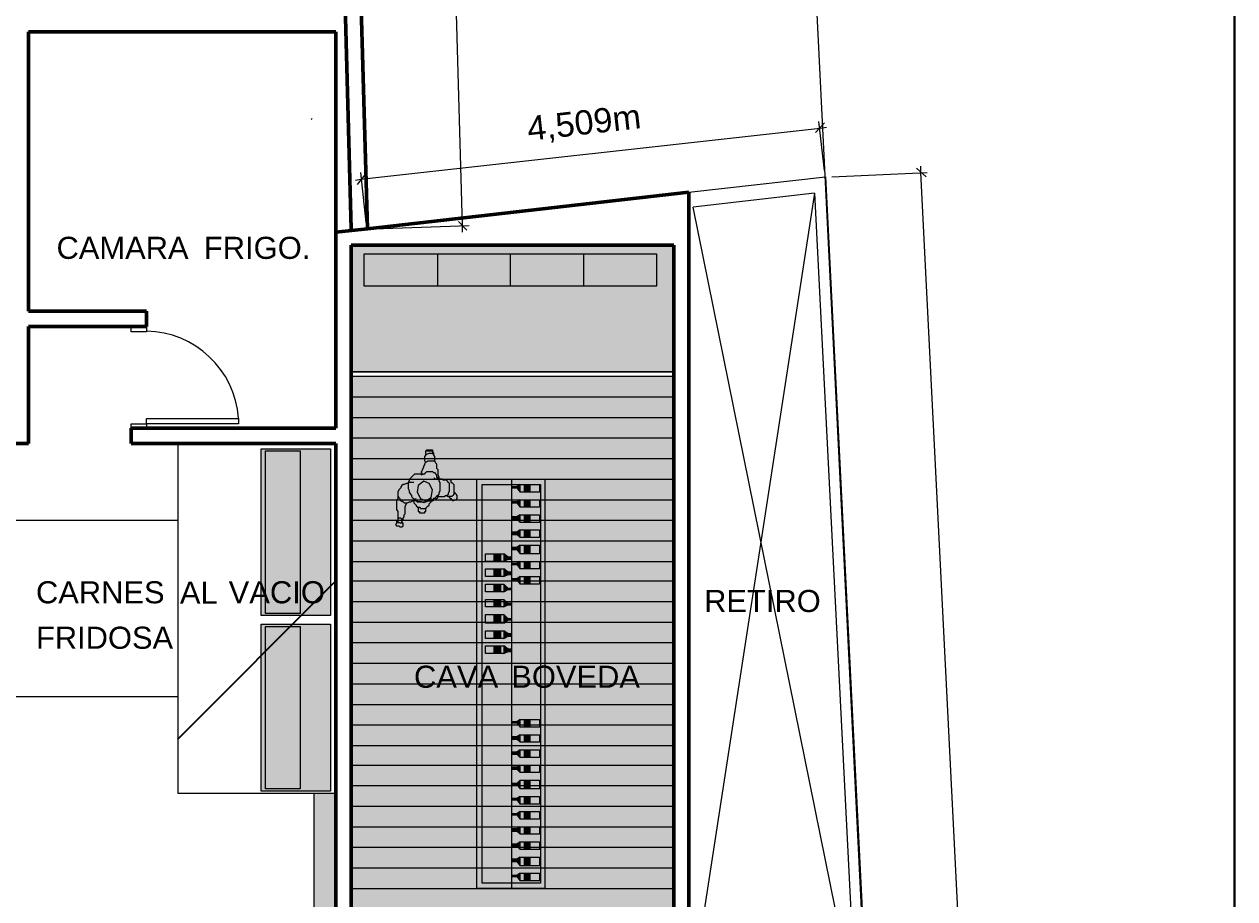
# Model space of a CAD drawing. Header units: millimetres. Extents: x 0.4 to 34.5, y 0.3 to 53.8.
# Drawn here: x 22.71 to 34.54, y 36.79 to 45.34 of the extents above; entities that cross this region are included whole.
import ezdxf

# ---------------------------------------------------------------- set-up
doc = ezdxf.new("R2010")
doc.units = ezdxf.units.MM
doc.header["$MEASUREMENT"] = 0
doc.layers.add('Layer 1', color=7, linetype='Continuous')

msp = doc.modelspace()

# ---------------------------------------------------------------- hatches: boundary and pattern name
at = {"layer": 'Layer 1', "true_color": 0xddd299}
msp.add_hatch(color=41, dxfattribs=at).paths.add_polyline_path([(25.902, 43.176), (29.056, 43.176), (29.056, 41.938), (25.902, 41.938)])
at = {"layer": 'Layer 1', "true_color": 0xead4bf}
msp.add_hatch(color=254, dxfattribs=at).paths.add_polyline_path([(25.902, 41.896), (29.056, 41.896), (29.056, 35.958), (25.902, 35.958)])
at = {"layer": 'Layer 1', "true_color": 0x000000}
h = msp.add_hatch(dxfattribs=at)
h.set_pattern_fill('AI_USER_DEFINED_HATCH', color=18, scale=10, angle=45, style=0, pattern_type=0)
h.set_pattern_definition([(45, (0, 0), (-7.071, 7.071), [])])
h.paths.add_polyline_path([(24.208, 41.239), (24.208, 37.821), (25.754, 37.821), (25.754, 41.239)])
at = {"layer": 'Layer 1', "true_color": 0xdddddd}
for points in [[(25.023, 41.186), (25.701, 41.186), (25.701, 39.557), (25.023, 39.557)], [(25.023, 39.472), (25.701, 39.472), (25.701, 37.842), (25.023, 37.842)]]:
    msp.add_hatch(color=254, dxfattribs=at).paths.add_polyline_path(points)
at = {"layer": 'Layer 1', "true_color": 0x339966}
for points in [[(27.553, 40.837), (27.521, 40.816), (27.479, 40.816), (27.479, 40.805), (27.521, 40.805), (27.553, 40.763)], [(27.553, 40.837), (27.743, 40.837), (27.743, 40.763), (27.553, 40.763)], [(27.553, 40.689), (27.521, 40.668), (27.479, 40.668), (27.479, 40.657), (27.521, 40.657), (27.553, 40.615)], [(27.553, 40.689), (27.743, 40.689), (27.743, 40.615), (27.553, 40.615)], [(27.553, 40.541), (27.521, 40.52), (27.479, 40.52), (27.479, 40.499), (27.521, 40.499), (27.553, 40.467)], [(27.553, 40.541), (27.743, 40.541), (27.743, 40.467), (27.553, 40.467)], [(27.553, 40.393), (27.521, 40.372), (27.479, 40.372), (27.479, 40.35), (27.521, 40.35), (27.553, 40.319)], [(27.553, 40.393), (27.743, 40.393), (27.743, 40.319), (27.553, 40.319)], [(27.553, 40.245), (27.521, 40.223), (27.479, 40.223), (27.479, 40.202), (27.521, 40.202), (27.553, 40.16)], [(27.553, 40.245), (27.743, 40.245), (27.743, 40.16), (27.553, 40.16)], [(27.214, 40.16), (27.394, 40.16), (27.394, 40.086), (27.214, 40.086)], [(27.394, 40.086), (27.436, 40.107), (27.468, 40.107), (27.468, 40.128), (27.436, 40.128), (27.394, 40.16)], [(27.214, 40.012), (27.394, 40.012), (27.394, 39.938), (27.214, 39.938)], [(27.394, 39.938), (27.436, 39.959), (27.468, 39.959), (27.468, 39.98), (27.436, 39.98), (27.394, 40.012)], [(27.553, 40.086), (27.521, 40.065), (27.479, 40.065), (27.479, 40.054), (27.521, 40.054), (27.553, 40.012)], [(27.553, 40.086), (27.743, 40.086), (27.743, 40.012), (27.553, 40.012)], [(27.553, 39.938), (27.521, 39.916), (27.479, 39.916), (27.479, 39.906), (27.521, 39.906), (27.553, 39.863)], [(27.553, 39.938), (27.743, 39.938), (27.743, 39.863), (27.553, 39.863)], [(27.214, 39.863), (27.394, 39.863), (27.394, 39.789), (27.214, 39.789)], [(27.394, 39.789), (27.436, 39.811), (27.468, 39.811), (27.468, 39.821), (27.436, 39.821), (27.394, 39.863)], [(27.214, 39.715), (27.394, 39.715), (27.394, 39.641), (27.214, 39.641)], [(27.394, 39.641), (27.436, 39.662), (27.468, 39.662), (27.468, 39.673), (27.436, 39.673), (27.394, 39.715)], [(27.214, 39.567), (27.394, 39.567), (27.394, 39.482), (27.214, 39.482)], [(27.394, 39.482), (27.436, 39.514), (27.468, 39.514), (27.468, 39.525), (27.436, 39.525), (27.394, 39.567)], [(27.214, 39.408), (27.394, 39.408), (27.394, 39.334), (27.214, 39.334)], [(27.394, 39.334), (27.436, 39.355), (27.468, 39.355), (27.468, 39.377), (27.436, 39.377), (27.394, 39.408)], [(27.214, 39.26), (27.394, 39.26), (27.394, 39.186), (27.214, 39.186)], [(27.394, 39.186), (27.436, 39.207), (27.468, 39.207), (27.468, 39.228), (27.436, 39.228), (27.394, 39.26)], [(27.553, 38.541), (27.521, 38.519), (27.479, 38.519), (27.479, 38.509), (27.521, 38.509), (27.553, 38.466)], [(27.553, 38.541), (27.743, 38.541), (27.743, 38.466), (27.553, 38.466)], [(27.553, 38.392), (27.521, 38.371), (27.479, 38.371), (27.479, 38.35), (27.521, 38.35), (27.553, 38.318)], [(27.553, 38.392), (27.743, 38.392), (27.743, 38.318), (27.553, 38.318)], [(27.553, 38.244), (27.521, 38.223), (27.479, 38.223), (27.479, 38.202), (27.521, 38.202), (27.553, 38.17)], [(27.553, 38.244), (27.743, 38.244), (27.743, 38.17), (27.553, 38.17)], [(27.553, 38.096), (27.521, 38.075), (27.479, 38.075), (27.479, 38.054), (27.521, 38.054), (27.553, 38.022)], [(27.553, 38.096), (27.743, 38.096), (27.743, 38.022), (27.553, 38.022)], [(27.553, 37.948), (27.521, 37.916), (27.479, 37.916), (27.479, 37.906), (27.521, 37.906), (27.553, 37.863)], [(27.553, 37.948), (27.743, 37.948), (27.743, 37.863), (27.553, 37.863)], [(27.553, 37.789), (27.521, 37.768), (27.479, 37.768), (27.479, 37.757), (27.521, 37.757), (27.553, 37.715)], [(27.553, 37.789), (27.743, 37.789), (27.743, 37.715), (27.553, 37.715)], [(27.553, 37.641), (27.521, 37.62), (27.479, 37.62), (27.479, 37.609), (27.521, 37.609), (27.553, 37.567)], [(27.553, 37.641), (27.743, 37.641), (27.743, 37.567), (27.553, 37.567)], [(27.553, 37.493), (27.521, 37.472), (27.479, 37.472), (27.479, 37.45), (27.521, 37.45), (27.553, 37.419)], [(27.553, 37.493), (27.743, 37.493), (27.743, 37.419), (27.553, 37.419)], [(27.553, 37.345), (27.521, 37.323), (27.479, 37.323), (27.479, 37.302), (27.521, 37.302), (27.553, 37.27)], [(27.553, 37.345), (27.743, 37.345), (27.743, 37.27), (27.553, 37.27)], [(27.553, 37.196), (27.521, 37.175), (27.479, 37.175), (27.479, 37.154), (27.521, 37.154), (27.553, 37.112)], [(27.553, 37.196), (27.743, 37.196), (27.743, 37.112), (27.553, 37.112)], [(27.553, 37.038), (27.521, 37.016), (27.479, 37.016), (27.479, 37.006), (27.521, 37.006), (27.553, 36.964)], [(27.553, 37.038), (27.743, 37.038), (27.743, 36.964), (27.553, 36.964)]]:
    msp.add_hatch(color=105, dxfattribs=at).paths.add_polyline_path(points)
at = {"layer": 'Layer 1', "true_color": 0xeee8cc}
for points in [[(27.595, 40.837), (27.648, 40.837), (27.648, 40.763), (27.595, 40.763)], [(27.595, 40.689), (27.648, 40.689), (27.648, 40.615), (27.595, 40.615)], [(27.595, 40.541), (27.648, 40.541), (27.648, 40.467), (27.595, 40.467)], [(27.595, 40.393), (27.648, 40.393), (27.648, 40.319), (27.595, 40.319)], [(27.595, 40.245), (27.648, 40.245), (27.648, 40.16), (27.595, 40.16)], [(27.299, 40.16), (27.362, 40.16), (27.362, 40.086), (27.299, 40.086)], [(27.299, 40.012), (27.362, 40.012), (27.362, 39.938), (27.299, 39.938)], [(27.595, 40.086), (27.648, 40.086), (27.648, 40.012), (27.595, 40.012)], [(27.595, 39.938), (27.648, 39.938), (27.648, 39.863), (27.595, 39.863)], [(27.299, 39.863), (27.362, 39.863), (27.362, 39.789), (27.299, 39.789)], [(27.299, 39.715), (27.362, 39.715), (27.362, 39.641), (27.299, 39.641)], [(27.299, 39.567), (27.362, 39.567), (27.362, 39.482), (27.299, 39.482)], [(27.299, 39.408), (27.362, 39.408), (27.362, 39.334), (27.299, 39.334)], [(27.299, 39.26), (27.362, 39.26), (27.362, 39.186), (27.299, 39.186)], [(27.595, 38.541), (27.648, 38.541), (27.648, 38.466), (27.595, 38.466)], [(27.595, 38.392), (27.648, 38.392), (27.648, 38.318), (27.595, 38.318)], [(27.595, 38.244), (27.648, 38.244), (27.648, 38.17), (27.595, 38.17)], [(27.595, 38.096), (27.648, 38.096), (27.648, 38.022), (27.595, 38.022)], [(27.595, 37.948), (27.648, 37.948), (27.648, 37.863), (27.595, 37.863)], [(27.595, 37.789), (27.648, 37.789), (27.648, 37.715), (27.595, 37.715)], [(27.595, 37.641), (27.648, 37.641), (27.648, 37.567), (27.595, 37.567)], [(27.595, 37.493), (27.648, 37.493), (27.648, 37.419), (27.595, 37.419)], [(27.595, 37.345), (27.648, 37.345), (27.648, 37.27), (27.595, 37.27)], [(27.595, 37.196), (27.648, 37.196), (27.648, 37.112), (27.595, 37.112)], [(27.595, 37.038), (27.648, 37.038), (27.648, 36.964), (27.595, 36.964)]]:
    msp.add_hatch(color=254, dxfattribs=at).paths.add_polyline_path(points)
at = {"layer": 'Layer 1', "true_color": 0xddba99}
msp.add_hatch(color=31, dxfattribs=at).paths.add_polyline_path([(25.542, 37.821), (25.754, 37.821), (25.754, 35.556), (25.542, 35.556)])

# ---------------------------------------------------------------- linework, layer by layer
at = {"layer": 'Layer 1', "color": 7, "lineweight": 5, "true_color": 0xffffff}
for points in [[(30.94, 35.704), (30.051, 53.654), (1.75, 51.58), (1.75, 5.752), (7.253, 0.937), (32.686, 0.937), (32.326, 8.144)], [(29.204, 43.695), (30.538, 43.843)], [(30.538, 43.843), (30.94, 35.704)], [(30.538, 43.843), (32.686, 0.937)], [(30.432, 43.684), (29.204, 35.704)], [(30.432, 43.684), (29.246, 43.547)], [(30.432, 43.684), (30.834, 35.704)], [(30.834, 35.704), (29.246, 43.547)], [(25.902, 43.176), (29.056, 43.176), (29.056, 41.938), (25.902, 41.938), (25.902, 43.176)], [(26.029, 43.092), (28.886, 43.092), (28.886, 42.774), (26.029, 42.774), (26.029, 43.092)], [(26.749, 42.774), (26.749, 43.092)], [(27.458, 42.774), (27.458, 43.092)], [(28.177, 42.774), (28.177, 43.092)], [(23.753, 42.382), (23.902, 42.382), (23.902, 42.329), (23.753, 42.329), (23.753, 42.382)], [(25.902, 41.938), (29.056, 41.938)], [(25.902, 41.896), (29.056, 41.896)], [(23.753, 41.43), (23.902, 41.43), (23.902, 41.388), (23.753, 41.388), (23.753, 41.43)], [(23.902, 41.483), (24.801, 41.483), (24.801, 41.43), (23.902, 41.43), (23.902, 41.483)], [(25.023, 41.186), (25.701, 41.186), (25.701, 39.557), (25.023, 39.557), (25.023, 41.186)], [(26.632, 41.123), (26.632, 41.123), (26.632, 41.134), (26.632, 41.144), (26.632, 41.155), (26.632, 41.165), (26.643, 41.176), (26.653, 41.176), (26.664, 41.176), (26.674, 41.176), (26.685, 41.176), (26.696, 41.176), (26.696, 41.165), (26.696, 41.155), (26.696, 41.144), (26.706, 41.134), (26.696, 41.134)], [(25.066, 41.165), (25.404, 41.165), (25.404, 39.578), (25.066, 39.578), (25.066, 41.165)], [(26.6, 40.943), (26.59, 40.954), (26.59, 40.964), (26.6, 40.975), (26.6, 40.985), (26.611, 41.007), (26.611, 41.017), (26.622, 41.028), (26.622, 41.038), (26.632, 41.059), (26.643, 41.059), (26.653, 41.07), (26.674, 41.07), (26.696, 41.07), (26.706, 41.07), (26.717, 41.07), (26.727, 41.049), (26.738, 41.038), (26.738, 41.017), (26.738, 40.996), (26.749, 40.985), (26.749, 40.964), (26.749, 40.954), (26.749, 40.932), (26.759, 40.911), (26.759, 40.89), (26.749, 40.911)], [(26.632, 41.049), (26.622, 41.07), (26.622, 41.091), (26.622, 41.102), (26.622, 41.112), (26.632, 41.123), (26.643, 41.134), (26.664, 41.144), (26.674, 41.144), (26.696, 41.144), (26.706, 41.144), (26.706, 41.123), (26.717, 41.112), (26.717, 41.091), (26.717, 41.07), (26.727, 41.059)], [(26.632, 41.144), (26.632, 41.155), (26.632, 41.165), (26.643, 41.165), (26.653, 41.165), (26.664, 41.165), (26.674, 41.165), (26.685, 41.165), (26.696, 41.165), (26.696, 41.155), (26.706, 41.144), (26.706, 41.134)], [(26.526, 40.689), (26.516, 40.7), (26.505, 40.7), (26.495, 40.721), (26.495, 40.731), (26.484, 40.742), (26.473, 40.763), (26.473, 40.774), (26.463, 40.795), (26.463, 40.805), (26.463, 40.827), (26.463, 40.848), (26.463, 40.858), (26.473, 40.88), (26.473, 40.89), (26.484, 40.901), (26.495, 40.911), (26.505, 40.922), (26.516, 40.932), (26.526, 40.943), (26.547, 40.943), (26.569, 40.943), (26.579, 40.943), (26.59, 40.932), (26.611, 40.943), (26.622, 40.943), (26.632, 40.954), (26.643, 40.964), (26.664, 40.964), (26.685, 40.964), (26.696, 40.964), (26.706, 40.954), (26.717, 40.954), (26.727, 40.943), (26.738, 40.932), (26.738, 40.911), (26.749, 40.901), (26.759, 40.89), (26.759, 40.869), (26.77, 40.858), (26.77, 40.837), (26.77, 40.816), (26.77, 40.805), (26.77, 40.784), (26.77, 40.774), (26.759, 40.753), (26.759, 40.742), (26.749, 40.731), (26.738, 40.721), (26.727, 40.71), (26.717, 40.7), (26.706, 40.7), (26.696, 40.689), (26.685, 40.678), (26.664, 40.678), (26.653, 40.678), (26.643, 40.668), (26.622, 40.668), (26.611, 40.657), (26.59, 40.668), (26.579, 40.668), (26.558, 40.668), (26.547, 40.678), (26.537, 40.689), (26.526, 40.689)], [(26.696, 40.784), (26.664, 40.848), (26.611, 40.869), (26.558, 40.827), (26.547, 40.763), (26.579, 40.7), (26.632, 40.678), (26.685, 40.71), (26.696, 40.784)], [(26.812, 40.89), (26.833, 40.89), (26.844, 40.89), (26.865, 40.89), (26.876, 40.88), (26.876, 40.858), (26.886, 40.858), (26.897, 40.848), (26.907, 40.837), (26.907, 40.816), (26.907, 40.795), (26.907, 40.774), (26.907, 40.753), (26.907, 40.742), (26.897, 40.731), (26.886, 40.721), (26.876, 40.721), (26.854, 40.721), (26.844, 40.721), (26.833, 40.731)], [(27.13, 40.89), (27.796, 40.89), (27.796, 36.889), (27.13, 36.889), (27.13, 40.89)], [(27.182, 40.837), (27.754, 40.837), (27.754, 36.942), (27.182, 36.942), (27.182, 40.837)], [(27.468, 40.89), (27.468, 36.889)], [(27.553, 40.837), (27.521, 40.816), (27.479, 40.816), (27.479, 40.805), (27.521, 40.805), (27.553, 40.763), (27.553, 40.837)], [(27.553, 40.837), (27.743, 40.837), (27.743, 40.763), (27.553, 40.763), (27.553, 40.837)], [(27.595, 40.837), (27.648, 40.837), (27.648, 40.763), (27.595, 40.763), (27.595, 40.837)], [(26.357, 40.742), (26.357, 40.721), (26.357, 40.71), (26.357, 40.7), (26.346, 40.678), (26.346, 40.668), (26.346, 40.647), (26.346, 40.636), (26.346, 40.615), (26.346, 40.594), (26.357, 40.573), (26.357, 40.562), (26.357, 40.541), (26.357, 40.52), (26.357, 40.509), (26.357, 40.488), (26.357, 40.467), (26.378, 40.467), (26.389, 40.456), (26.399, 40.467), (26.399, 40.477), (26.41, 40.499), (26.41, 40.509), (26.42, 40.52), (26.42, 40.541), (26.431, 40.551), (26.431, 40.562), (26.431, 40.583), (26.431, 40.594), (26.431, 40.615), (26.431, 40.626), (26.442, 40.647), (26.442, 40.657)], [(26.516, 40.689), (26.516, 40.668), (26.516, 40.657), (26.526, 40.647), (26.537, 40.636), (26.537, 40.626), (26.558, 40.615), (26.569, 40.615), (26.579, 40.604), (26.59, 40.604), (26.611, 40.604), (26.632, 40.604), (26.643, 40.615), (26.653, 40.626), (26.664, 40.636), (26.664, 40.647), (26.674, 40.657), (26.685, 40.668), (26.685, 40.678), (26.685, 40.7)], [(26.854, 40.721), (26.865, 40.71), (26.876, 40.7), (26.886, 40.689), (26.897, 40.678), (26.918, 40.689), (26.928, 40.689), (26.939, 40.7), (26.939, 40.721), (26.939, 40.731), (26.928, 40.742), (26.918, 40.753), (26.907, 40.763)], [(26.547, 40.615), (26.558, 40.615), (26.558, 40.604), (26.558, 40.594), (26.558, 40.583), (26.558, 40.573), (26.569, 40.573), (26.569, 40.562), (26.579, 40.562), (26.59, 40.562), (26.6, 40.562), (26.611, 40.562), (26.622, 40.562), (26.622, 40.573), (26.632, 40.573), (26.632, 40.583), (26.632, 40.594), (26.632, 40.604)], [(27.553, 40.689), (27.521, 40.668), (27.479, 40.668), (27.479, 40.657), (27.521, 40.657), (27.553, 40.615), (27.553, 40.689)], [(27.553, 40.689), (27.743, 40.689), (27.743, 40.615), (27.553, 40.615), (27.553, 40.689)], [(27.595, 40.689), (27.648, 40.689), (27.648, 40.615), (27.595, 40.615), (27.595, 40.689)], [(26.399, 40.488), (26.399, 40.499), (26.389, 40.509), (26.368, 40.509), (26.357, 40.499), (26.357, 40.488), (26.346, 40.477), (26.346, 40.456), (26.336, 40.446), (26.346, 40.435), (26.368, 40.435), (26.378, 40.424), (26.389, 40.424), (26.399, 40.424), (26.41, 40.435), (26.41, 40.456), (26.399, 40.477)], [(27.553, 40.541), (27.521, 40.52), (27.479, 40.52), (27.479, 40.499), (27.521, 40.499), (27.553, 40.467), (27.553, 40.541)], [(27.553, 40.541), (27.743, 40.541), (27.743, 40.467), (27.553, 40.467), (27.553, 40.541)], [(27.595, 40.541), (27.648, 40.541), (27.648, 40.467), (27.595, 40.467), (27.595, 40.541)], [(27.553, 40.393), (27.521, 40.372), (27.479, 40.372), (27.479, 40.35), (27.521, 40.35), (27.553, 40.319), (27.553, 40.393)], [(27.553, 40.393), (27.743, 40.393), (27.743, 40.319), (27.553, 40.319), (27.553, 40.393)], [(27.595, 40.393), (27.648, 40.393), (27.648, 40.319), (27.595, 40.319), (27.595, 40.393)], [(27.553, 40.245), (27.521, 40.223), (27.479, 40.223), (27.479, 40.202), (27.521, 40.202), (27.553, 40.16), (27.553, 40.245)], [(27.553, 40.245), (27.743, 40.245), (27.743, 40.16), (27.553, 40.16), (27.553, 40.245)], [(27.595, 40.245), (27.648, 40.245), (27.648, 40.16), (27.595, 40.16), (27.595, 40.245)], [(27.214, 40.16), (27.394, 40.16), (27.394, 40.086), (27.214, 40.086), (27.214, 40.16)], [(27.299, 40.16), (27.362, 40.16), (27.362, 40.086), (27.299, 40.086), (27.299, 40.16)], [(27.394, 40.086), (27.436, 40.107), (27.468, 40.107), (27.468, 40.128), (27.436, 40.128), (27.394, 40.16), (27.394, 40.086)], [(27.214, 40.012), (27.394, 40.012), (27.394, 39.938), (27.214, 39.938), (27.214, 40.012)], [(27.299, 40.012), (27.362, 40.012), (27.362, 39.938), (27.299, 39.938), (27.299, 40.012)], [(27.394, 39.938), (27.436, 39.959), (27.468, 39.959), (27.468, 39.98), (27.436, 39.98), (27.394, 40.012), (27.394, 39.938)], [(27.553, 40.086), (27.521, 40.065), (27.479, 40.065), (27.479, 40.054), (27.521, 40.054), (27.553, 40.012), (27.553, 40.086)], [(27.553, 40.086), (27.743, 40.086), (27.743, 40.012), (27.553, 40.012), (27.553, 40.086)], [(27.595, 40.086), (27.648, 40.086), (27.648, 40.012), (27.595, 40.012), (27.595, 40.086)], [(27.553, 39.938), (27.521, 39.916), (27.479, 39.916), (27.479, 39.906), (27.521, 39.906), (27.553, 39.863), (27.553, 39.938)], [(27.553, 39.938), (27.743, 39.938), (27.743, 39.863), (27.553, 39.863), (27.553, 39.938)], [(27.595, 39.938), (27.648, 39.938), (27.648, 39.863), (27.595, 39.863), (27.595, 39.938)], [(27.214, 39.863), (27.394, 39.863), (27.394, 39.789), (27.214, 39.789), (27.214, 39.863)], [(27.299, 39.863), (27.362, 39.863), (27.362, 39.789), (27.299, 39.789), (27.299, 39.863)], [(27.394, 39.789), (27.436, 39.811), (27.468, 39.811), (27.468, 39.821), (27.436, 39.821), (27.394, 39.863), (27.394, 39.789)], [(27.214, 39.715), (27.394, 39.715), (27.394, 39.641), (27.214, 39.641), (27.214, 39.715)], [(27.299, 39.715), (27.362, 39.715), (27.362, 39.641), (27.299, 39.641), (27.299, 39.715)], [(27.394, 39.641), (27.436, 39.662), (27.468, 39.662), (27.468, 39.673), (27.436, 39.673), (27.394, 39.715), (27.394, 39.641)], [(27.214, 39.567), (27.394, 39.567), (27.394, 39.482), (27.214, 39.482), (27.214, 39.567)], [(27.299, 39.567), (27.362, 39.567), (27.362, 39.482), (27.299, 39.482), (27.299, 39.567)], [(27.394, 39.482), (27.436, 39.514), (27.468, 39.514), (27.468, 39.525), (27.436, 39.525), (27.394, 39.567), (27.394, 39.482)], [(25.023, 39.472), (25.701, 39.472), (25.701, 37.842), (25.023, 37.842), (25.023, 39.472)], [(25.066, 39.451), (25.404, 39.451), (25.404, 37.863), (25.066, 37.863), (25.066, 39.451)], [(27.214, 39.408), (27.394, 39.408), (27.394, 39.334), (27.214, 39.334), (27.214, 39.408)], [(27.299, 39.408), (27.362, 39.408), (27.362, 39.334), (27.299, 39.334), (27.299, 39.408)], [(27.394, 39.334), (27.436, 39.355), (27.468, 39.355), (27.468, 39.377), (27.436, 39.377), (27.394, 39.408), (27.394, 39.334)], [(27.214, 39.26), (27.394, 39.26), (27.394, 39.186), (27.214, 39.186), (27.214, 39.26)], [(27.299, 39.26), (27.362, 39.26), (27.362, 39.186), (27.299, 39.186), (27.299, 39.26)], [(27.394, 39.186), (27.436, 39.207), (27.468, 39.207), (27.468, 39.228), (27.436, 39.228), (27.394, 39.26), (27.394, 39.186)], [(27.553, 38.541), (27.521, 38.519), (27.479, 38.519), (27.479, 38.509), (27.521, 38.509), (27.553, 38.466), (27.553, 38.541)], [(27.553, 38.541), (27.743, 38.541), (27.743, 38.466), (27.553, 38.466), (27.553, 38.541)], [(27.595, 38.541), (27.648, 38.541), (27.648, 38.466), (27.595, 38.466), (27.595, 38.541)], [(27.553, 38.392), (27.521, 38.371), (27.479, 38.371), (27.479, 38.35), (27.521, 38.35), (27.553, 38.318), (27.553, 38.392)], [(27.553, 38.392), (27.743, 38.392), (27.743, 38.318), (27.553, 38.318), (27.553, 38.392)], [(27.595, 38.392), (27.648, 38.392), (27.648, 38.318), (27.595, 38.318), (27.595, 38.392)], [(27.553, 38.244), (27.521, 38.223), (27.479, 38.223), (27.479, 38.202), (27.521, 38.202), (27.553, 38.17), (27.553, 38.244)], [(27.553, 38.244), (27.743, 38.244), (27.743, 38.17), (27.553, 38.17), (27.553, 38.244)], [(27.595, 38.244), (27.648, 38.244), (27.648, 38.17), (27.595, 38.17), (27.595, 38.244)], [(27.553, 38.096), (27.521, 38.075), (27.479, 38.075), (27.479, 38.054), (27.521, 38.054), (27.553, 38.022), (27.553, 38.096)], [(27.553, 38.096), (27.743, 38.096), (27.743, 38.022), (27.553, 38.022), (27.553, 38.096)], [(27.595, 38.096), (27.648, 38.096), (27.648, 38.022), (27.595, 38.022), (27.595, 38.096)], [(27.553, 37.948), (27.521, 37.916), (27.479, 37.916), (27.479, 37.906), (27.521, 37.906), (27.553, 37.863), (27.553, 37.948)], [(27.553, 37.948), (27.743, 37.948), (27.743, 37.863), (27.553, 37.863), (27.553, 37.948)], [(27.595, 37.948), (27.648, 37.948), (27.648, 37.863), (27.595, 37.863), (27.595, 37.948)], [(25.542, 37.821), (25.754, 37.821), (25.754, 35.556), (25.542, 35.556), (25.542, 37.821)], [(27.553, 37.789), (27.521, 37.768), (27.479, 37.768), (27.479, 37.757), (27.521, 37.757), (27.553, 37.715), (27.553, 37.789)], [(27.553, 37.789), (27.743, 37.789), (27.743, 37.715), (27.553, 37.715), (27.553, 37.789)], [(27.595, 37.789), (27.648, 37.789), (27.648, 37.715), (27.595, 37.715), (27.595, 37.789)], [(27.553, 37.641), (27.521, 37.62), (27.479, 37.62), (27.479, 37.609), (27.521, 37.609), (27.553, 37.567), (27.553, 37.641)], [(27.553, 37.641), (27.743, 37.641), (27.743, 37.567), (27.553, 37.567), (27.553, 37.641)], [(27.595, 37.641), (27.648, 37.641), (27.648, 37.567), (27.595, 37.567), (27.595, 37.641)], [(27.553, 37.493), (27.521, 37.472), (27.479, 37.472), (27.479, 37.45), (27.521, 37.45), (27.553, 37.419), (27.553, 37.493)], [(27.553, 37.493), (27.743, 37.493), (27.743, 37.419), (27.553, 37.419), (27.553, 37.493)], [(27.595, 37.493), (27.648, 37.493), (27.648, 37.419), (27.595, 37.419), (27.595, 37.493)], [(27.553, 37.345), (27.521, 37.323), (27.479, 37.323), (27.479, 37.302), (27.521, 37.302), (27.553, 37.27), (27.553, 37.345)], [(27.553, 37.345), (27.743, 37.345), (27.743, 37.27), (27.553, 37.27), (27.553, 37.345)], [(27.595, 37.345), (27.648, 37.345), (27.648, 37.27), (27.595, 37.27), (27.595, 37.345)], [(27.553, 37.196), (27.521, 37.175), (27.479, 37.175), (27.479, 37.154), (27.521, 37.154), (27.553, 37.112), (27.553, 37.196)], [(27.553, 37.196), (27.743, 37.196), (27.743, 37.112), (27.553, 37.112), (27.553, 37.196)], [(27.595, 37.196), (27.648, 37.196), (27.648, 37.112), (27.595, 37.112), (27.595, 37.196)], [(27.553, 37.038), (27.521, 37.016), (27.479, 37.016), (27.479, 37.006), (27.521, 37.006), (27.553, 36.964), (27.553, 37.038)], [(27.553, 37.038), (27.743, 37.038), (27.743, 36.964), (27.553, 36.964), (27.553, 37.038)], [(27.595, 37.038), (27.648, 37.038), (27.648, 36.964), (27.595, 36.964), (27.595, 37.038)]]:
    msp.add_lwpolyline(points, dxfattribs=at)
at = {"layer": 'Layer 1', "lineweight": 0}
for points in [[(0.353, 53.58), (34.538, 53.58), (34.538, 0.344), (0.353, 0.344), (0.353, 53.58)], [(0.353, 53.58), (34.529, 53.58), (34.529, 0.353), (0.353, 0.353), (0.353, 53.58)], [(25.902, 43.176), (29.056, 43.176), (29.056, 41.938), (25.902, 41.938), (25.902, 43.176)], [(26.029, 43.092), (28.886, 43.092), (28.886, 42.774), (26.029, 42.774), (26.029, 43.092)], [(23.753, 42.382), (23.902, 42.382), (23.902, 42.329), (23.753, 42.329), (23.753, 42.382)], [(25.902, 41.896), (29.056, 41.896), (29.056, 35.958), (25.902, 35.958), (25.902, 41.896)], [(23.753, 41.43), (23.902, 41.43), (23.902, 41.388), (23.753, 41.388), (23.753, 41.43)], [(23.902, 41.483), (24.801, 41.483), (24.801, 41.43), (23.902, 41.43), (23.902, 41.483)], [(24.208, 41.239), (24.208, 37.821), (25.754, 37.821), (25.754, 41.239), (24.208, 41.239)], [(25.023, 41.186), (25.701, 41.186), (25.701, 39.557), (25.023, 39.557), (25.023, 41.186)], [(26.632, 41.123), (26.632, 41.123), (26.632, 41.134), (26.632, 41.144), (26.632, 41.155), (26.632, 41.165), (26.643, 41.176), (26.653, 41.176), (26.664, 41.176), (26.674, 41.176), (26.685, 41.176), (26.696, 41.176), (26.696, 41.165), (26.696, 41.155), (26.696, 41.144), (26.706, 41.134), (26.696, 41.134)], [(25.066, 41.165), (25.404, 41.165), (25.404, 39.578), (25.066, 39.578), (25.066, 41.165)], [(26.6, 40.943), (26.59, 40.954), (26.59, 40.964), (26.6, 40.975), (26.6, 40.985), (26.611, 41.007), (26.611, 41.017), (26.622, 41.028), (26.622, 41.038), (26.632, 41.059), (26.643, 41.059), (26.653, 41.07), (26.674, 41.07), (26.696, 41.07), (26.706, 41.07), (26.717, 41.07), (26.727, 41.049), (26.738, 41.038), (26.738, 41.017), (26.738, 40.996), (26.749, 40.985), (26.749, 40.964), (26.749, 40.954), (26.749, 40.932), (26.759, 40.911), (26.759, 40.89), (26.749, 40.911)], [(26.632, 41.049), (26.622, 41.07), (26.622, 41.091), (26.622, 41.102), (26.622, 41.112), (26.632, 41.123), (26.643, 41.134), (26.664, 41.144), (26.674, 41.144), (26.696, 41.144), (26.706, 41.144), (26.706, 41.123), (26.717, 41.112), (26.717, 41.091), (26.717, 41.07), (26.727, 41.059)], [(26.632, 41.144), (26.632, 41.155), (26.632, 41.165), (26.643, 41.165), (26.653, 41.165), (26.664, 41.165), (26.674, 41.165), (26.685, 41.165), (26.696, 41.165), (26.696, 41.155), (26.706, 41.144), (26.706, 41.134)], [(26.526, 40.689), (26.516, 40.7), (26.505, 40.7), (26.495, 40.721), (26.495, 40.731), (26.484, 40.742), (26.473, 40.763), (26.473, 40.774), (26.463, 40.795), (26.463, 40.805), (26.463, 40.827), (26.463, 40.848), (26.463, 40.858), (26.473, 40.88), (26.473, 40.89), (26.484, 40.901), (26.495, 40.911), (26.505, 40.922), (26.516, 40.932), (26.526, 40.943), (26.547, 40.943), (26.569, 40.943), (26.579, 40.943), (26.59, 40.932), (26.611, 40.943), (26.622, 40.943), (26.632, 40.954), (26.643, 40.964), (26.664, 40.964), (26.685, 40.964), (26.696, 40.964), (26.706, 40.954), (26.717, 40.954), (26.727, 40.943), (26.738, 40.932), (26.738, 40.911), (26.749, 40.901), (26.759, 40.89), (26.759, 40.869), (26.77, 40.858), (26.77, 40.837), (26.77, 40.816), (26.77, 40.805), (26.77, 40.784), (26.77, 40.774), (26.759, 40.753), (26.759, 40.742), (26.749, 40.731), (26.738, 40.721), (26.727, 40.71), (26.717, 40.7), (26.706, 40.7), (26.696, 40.689), (26.685, 40.678), (26.664, 40.678), (26.653, 40.678), (26.643, 40.668), (26.622, 40.668), (26.611, 40.657), (26.59, 40.668), (26.579, 40.668), (26.558, 40.668), (26.547, 40.678), (26.537, 40.689), (26.526, 40.689)], [(26.696, 40.784), (26.664, 40.848), (26.611, 40.869), (26.558, 40.827), (26.547, 40.763), (26.579, 40.7), (26.632, 40.678), (26.685, 40.71), (26.696, 40.784)], [(26.812, 40.89), (26.833, 40.89), (26.844, 40.89), (26.865, 40.89), (26.876, 40.88), (26.876, 40.858), (26.886, 40.858), (26.897, 40.848), (26.907, 40.837), (26.907, 40.816), (26.907, 40.795), (26.907, 40.774), (26.907, 40.753), (26.907, 40.742), (26.897, 40.731), (26.886, 40.721), (26.876, 40.721), (26.854, 40.721), (26.844, 40.721), (26.833, 40.731)], [(27.13, 40.89), (27.796, 40.89), (27.796, 36.889), (27.13, 36.889), (27.13, 40.89)], [(27.182, 40.837), (27.754, 40.837), (27.754, 36.942), (27.182, 36.942), (27.182, 40.837)], [(27.553, 40.837), (27.521, 40.816), (27.479, 40.816), (27.479, 40.805), (27.521, 40.805), (27.553, 40.763), (27.553, 40.837)], [(27.553, 40.837), (27.743, 40.837), (27.743, 40.763), (27.553, 40.763), (27.553, 40.837)], [(27.595, 40.837), (27.648, 40.837), (27.648, 40.763), (27.595, 40.763), (27.595, 40.837)], [(26.357, 40.742), (26.357, 40.721), (26.357, 40.71), (26.357, 40.7), (26.346, 40.678), (26.346, 40.668), (26.346, 40.647), (26.346, 40.636), (26.346, 40.615), (26.346, 40.594), (26.357, 40.573), (26.357, 40.562), (26.357, 40.541), (26.357, 40.52), (26.357, 40.509), (26.357, 40.488), (26.357, 40.467), (26.378, 40.467), (26.389, 40.456), (26.399, 40.467), (26.399, 40.477), (26.41, 40.499), (26.41, 40.509), (26.42, 40.52), (26.42, 40.541), (26.431, 40.551), (26.431, 40.562), (26.431, 40.583), (26.431, 40.594), (26.431, 40.615), (26.431, 40.626), (26.442, 40.647), (26.442, 40.657)], [(26.516, 40.689), (26.516, 40.668), (26.516, 40.657), (26.526, 40.647), (26.537, 40.636), (26.537, 40.626), (26.558, 40.615), (26.569, 40.615), (26.579, 40.604), (26.59, 40.604), (26.611, 40.604), (26.632, 40.604), (26.643, 40.615), (26.653, 40.626), (26.664, 40.636), (26.664, 40.647), (26.674, 40.657), (26.685, 40.668), (26.685, 40.678), (26.685, 40.7)], [(26.854, 40.721), (26.865, 40.71), (26.876, 40.7), (26.886, 40.689), (26.897, 40.678), (26.918, 40.689), (26.928, 40.689), (26.939, 40.7), (26.939, 40.721), (26.939, 40.731), (26.928, 40.742), (26.918, 40.753), (26.907, 40.763)], [(26.547, 40.615), (26.558, 40.615), (26.558, 40.604), (26.558, 40.594), (26.558, 40.583), (26.558, 40.573), (26.569, 40.573), (26.569, 40.562), (26.579, 40.562), (26.59, 40.562), (26.6, 40.562), (26.611, 40.562), (26.622, 40.562), (26.622, 40.573), (26.632, 40.573), (26.632, 40.583), (26.632, 40.594), (26.632, 40.604)], [(27.553, 40.689), (27.521, 40.668), (27.479, 40.668), (27.479, 40.657), (27.521, 40.657), (27.553, 40.615), (27.553, 40.689)], [(27.553, 40.689), (27.743, 40.689), (27.743, 40.615), (27.553, 40.615), (27.553, 40.689)], [(27.595, 40.689), (27.648, 40.689), (27.648, 40.615), (27.595, 40.615), (27.595, 40.689)], [(10.143, 40.488), (24.208, 40.488), (24.208, 38.763), (10.143, 38.763), (10.143, 40.488)], [(26.399, 40.488), (26.399, 40.499), (26.389, 40.509), (26.368, 40.509), (26.357, 40.499), (26.357, 40.488), (26.346, 40.477), (26.346, 40.456), (26.336, 40.446), (26.346, 40.435), (26.368, 40.435), (26.378, 40.424), (26.389, 40.424), (26.399, 40.424), (26.41, 40.435), (26.41, 40.456), (26.399, 40.477)], [(27.553, 40.541), (27.521, 40.52), (27.479, 40.52), (27.479, 40.499), (27.521, 40.499), (27.553, 40.467), (27.553, 40.541)], [(27.553, 40.541), (27.743, 40.541), (27.743, 40.467), (27.553, 40.467), (27.553, 40.541)], [(27.595, 40.541), (27.648, 40.541), (27.648, 40.467), (27.595, 40.467), (27.595, 40.541)], [(27.553, 40.393), (27.521, 40.372), (27.479, 40.372), (27.479, 40.35), (27.521, 40.35), (27.553, 40.319), (27.553, 40.393)], [(27.553, 40.393), (27.743, 40.393), (27.743, 40.319), (27.553, 40.319), (27.553, 40.393)], [(27.595, 40.393), (27.648, 40.393), (27.648, 40.319), (27.595, 40.319), (27.595, 40.393)], [(27.553, 40.245), (27.521, 40.223), (27.479, 40.223), (27.479, 40.202), (27.521, 40.202), (27.553, 40.16), (27.553, 40.245)], [(27.553, 40.245), (27.743, 40.245), (27.743, 40.16), (27.553, 40.16), (27.553, 40.245)], [(27.595, 40.245), (27.648, 40.245), (27.648, 40.16), (27.595, 40.16), (27.595, 40.245)], [(27.214, 40.16), (27.394, 40.16), (27.394, 40.086), (27.214, 40.086), (27.214, 40.16)], [(27.299, 40.16), (27.362, 40.16), (27.362, 40.086), (27.299, 40.086), (27.299, 40.16)], [(27.394, 40.086), (27.436, 40.107), (27.468, 40.107), (27.468, 40.128), (27.436, 40.128), (27.394, 40.16), (27.394, 40.086)], [(27.214, 40.012), (27.394, 40.012), (27.394, 39.938), (27.214, 39.938), (27.214, 40.012)], [(27.299, 40.012), (27.362, 40.012), (27.362, 39.938), (27.299, 39.938), (27.299, 40.012)], [(27.394, 39.938), (27.436, 39.959), (27.468, 39.959), (27.468, 39.98), (27.436, 39.98), (27.394, 40.012), (27.394, 39.938)], [(27.553, 40.086), (27.521, 40.065), (27.479, 40.065), (27.479, 40.054), (27.521, 40.054), (27.553, 40.012), (27.553, 40.086)], [(27.553, 40.086), (27.743, 40.086), (27.743, 40.012), (27.553, 40.012), (27.553, 40.086)], [(27.595, 40.086), (27.648, 40.086), (27.648, 40.012), (27.595, 40.012), (27.595, 40.086)], [(27.553, 39.938), (27.521, 39.916), (27.479, 39.916), (27.479, 39.906), (27.521, 39.906), (27.553, 39.863), (27.553, 39.938)], [(27.553, 39.938), (27.743, 39.938), (27.743, 39.863), (27.553, 39.863), (27.553, 39.938)], [(27.595, 39.938), (27.648, 39.938), (27.648, 39.863), (27.595, 39.863), (27.595, 39.938)], [(27.214, 39.863), (27.394, 39.863), (27.394, 39.789), (27.214, 39.789), (27.214, 39.863)], [(27.299, 39.863), (27.362, 39.863), (27.362, 39.789), (27.299, 39.789), (27.299, 39.863)], [(27.394, 39.789), (27.436, 39.811), (27.468, 39.811), (27.468, 39.821), (27.436, 39.821), (27.394, 39.863), (27.394, 39.789)], [(27.214, 39.715), (27.394, 39.715), (27.394, 39.641), (27.214, 39.641), (27.214, 39.715)], [(27.299, 39.715), (27.362, 39.715), (27.362, 39.641), (27.299, 39.641), (27.299, 39.715)], [(27.394, 39.641), (27.436, 39.662), (27.468, 39.662), (27.468, 39.673), (27.436, 39.673), (27.394, 39.715), (27.394, 39.641)], [(27.214, 39.567), (27.394, 39.567), (27.394, 39.482), (27.214, 39.482), (27.214, 39.567)], [(27.299, 39.567), (27.362, 39.567), (27.362, 39.482), (27.299, 39.482), (27.299, 39.567)], [(27.394, 39.482), (27.436, 39.514), (27.468, 39.514), (27.468, 39.525), (27.436, 39.525), (27.394, 39.567), (27.394, 39.482)], [(25.023, 39.472), (25.701, 39.472), (25.701, 37.842), (25.023, 37.842), (25.023, 39.472)], [(25.066, 39.451), (25.404, 39.451), (25.404, 37.863), (25.066, 37.863), (25.066, 39.451)], [(27.214, 39.408), (27.394, 39.408), (27.394, 39.334), (27.214, 39.334), (27.214, 39.408)], [(27.299, 39.408), (27.362, 39.408), (27.362, 39.334), (27.299, 39.334), (27.299, 39.408)], [(27.394, 39.334), (27.436, 39.355), (27.468, 39.355), (27.468, 39.377), (27.436, 39.377), (27.394, 39.408), (27.394, 39.334)], [(27.214, 39.26), (27.394, 39.26), (27.394, 39.186), (27.214, 39.186), (27.214, 39.26)], [(27.299, 39.26), (27.362, 39.26), (27.362, 39.186), (27.299, 39.186), (27.299, 39.26)], [(27.394, 39.186), (27.436, 39.207), (27.468, 39.207), (27.468, 39.228), (27.436, 39.228), (27.394, 39.26), (27.394, 39.186)], [(27.553, 38.541), (27.521, 38.519), (27.479, 38.519), (27.479, 38.509), (27.521, 38.509), (27.553, 38.466), (27.553, 38.541)], [(27.553, 38.541), (27.743, 38.541), (27.743, 38.466), (27.553, 38.466), (27.553, 38.541)], [(27.595, 38.541), (27.648, 38.541), (27.648, 38.466), (27.595, 38.466), (27.595, 38.541)], [(27.553, 38.392), (27.521, 38.371), (27.479, 38.371), (27.479, 38.35), (27.521, 38.35), (27.553, 38.318), (27.553, 38.392)], [(27.553, 38.392), (27.743, 38.392), (27.743, 38.318), (27.553, 38.318), (27.553, 38.392)], [(27.595, 38.392), (27.648, 38.392), (27.648, 38.318), (27.595, 38.318), (27.595, 38.392)], [(27.553, 38.244), (27.521, 38.223), (27.479, 38.223), (27.479, 38.202), (27.521, 38.202), (27.553, 38.17), (27.553, 38.244)], [(27.553, 38.244), (27.743, 38.244), (27.743, 38.17), (27.553, 38.17), (27.553, 38.244)], [(27.595, 38.244), (27.648, 38.244), (27.648, 38.17), (27.595, 38.17), (27.595, 38.244)], [(27.553, 38.096), (27.521, 38.075), (27.479, 38.075), (27.479, 38.054), (27.521, 38.054), (27.553, 38.022), (27.553, 38.096)], [(27.553, 38.096), (27.743, 38.096), (27.743, 38.022), (27.553, 38.022), (27.553, 38.096)], [(27.595, 38.096), (27.648, 38.096), (27.648, 38.022), (27.595, 38.022), (27.595, 38.096)], [(27.553, 37.948), (27.521, 37.916), (27.479, 37.916), (27.479, 37.906), (27.521, 37.906), (27.553, 37.863), (27.553, 37.948)], [(27.553, 37.948), (27.743, 37.948), (27.743, 37.863), (27.553, 37.863), (27.553, 37.948)], [(27.595, 37.948), (27.648, 37.948), (27.648, 37.863), (27.595, 37.863), (27.595, 37.948)], [(25.542, 37.821), (25.754, 37.821), (25.754, 35.556), (25.542, 35.556), (25.542, 37.821)], [(27.553, 37.789), (27.521, 37.768), (27.479, 37.768), (27.479, 37.757), (27.521, 37.757), (27.553, 37.715), (27.553, 37.789)], [(27.553, 37.789), (27.743, 37.789), (27.743, 37.715), (27.553, 37.715), (27.553, 37.789)], [(27.595, 37.789), (27.648, 37.789), (27.648, 37.715), (27.595, 37.715), (27.595, 37.789)], [(27.553, 37.641), (27.521, 37.62), (27.479, 37.62), (27.479, 37.609), (27.521, 37.609), (27.553, 37.567), (27.553, 37.641)], [(27.553, 37.641), (27.743, 37.641), (27.743, 37.567), (27.553, 37.567), (27.553, 37.641)], [(27.595, 37.641), (27.648, 37.641), (27.648, 37.567), (27.595, 37.567), (27.595, 37.641)], [(27.553, 37.493), (27.521, 37.472), (27.479, 37.472), (27.479, 37.45), (27.521, 37.45), (27.553, 37.419), (27.553, 37.493)], [(27.553, 37.493), (27.743, 37.493), (27.743, 37.419), (27.553, 37.419), (27.553, 37.493)], [(27.595, 37.493), (27.648, 37.493), (27.648, 37.419), (27.595, 37.419), (27.595, 37.493)], [(27.553, 37.345), (27.521, 37.323), (27.479, 37.323), (27.479, 37.302), (27.521, 37.302), (27.553, 37.27), (27.553, 37.345)], [(27.553, 37.345), (27.743, 37.345), (27.743, 37.27), (27.553, 37.27), (27.553, 37.345)], [(27.595, 37.345), (27.648, 37.345), (27.648, 37.27), (27.595, 37.27), (27.595, 37.345)], [(27.553, 37.196), (27.521, 37.175), (27.479, 37.175), (27.479, 37.154), (27.521, 37.154), (27.553, 37.112), (27.553, 37.196)], [(27.553, 37.196), (27.743, 37.196), (27.743, 37.112), (27.553, 37.112), (27.553, 37.196)], [(27.595, 37.196), (27.648, 37.196), (27.648, 37.112), (27.595, 37.112), (27.595, 37.196)], [(27.553, 37.038), (27.521, 37.016), (27.479, 37.016), (27.479, 37.006), (27.521, 37.006), (27.553, 36.964), (27.553, 37.038)], [(27.553, 37.038), (27.743, 37.038), (27.743, 36.964), (27.553, 36.964), (27.553, 37.038)], [(27.595, 37.038), (27.648, 37.038), (27.648, 36.964), (27.595, 36.964), (27.595, 37.038)]]:
    msp.add_lwpolyline(points, dxfattribs=at)
at = {"layer": 'Layer 1', "color": 1, "lineweight": 5, "true_color": 0xff0000}
for points in [[(26.992, 43.367), (26.706, 53.368)], [(30.527, 43.906), (30.474, 44.383)], [(25.997, 43.822), (30.485, 44.319)], [(30.485, 44.319), (30.548, 44.33)], [(31.469, 43.885), (31.469, 43.949)], [(25.944, 43.811), (25.997, 43.822)], [(26.05, 43.398), (25.997, 43.885)], [(30.601, 43.843), (31.532, 43.885)], [(33.469, 3.995), (31.469, 43.885)], [(26.124, 43.335), (27.055, 43.367)], [(26.992, 43.303), (26.992, 43.367)]]:
    msp.add_lwpolyline(points, dxfattribs=at)
at = {"layer": 'Layer 1', "color": 7, "lineweight": 50, "true_color": 0xffffff}
for points in [[(25.775, 53.347), (26.061, 43.335)], [(25.902, 43.335), (25.637, 53.178)], [(25.902, 43.335), (25.637, 53.178)], [(25.754, 45.261), (22.748, 45.261)], [(22.748, 45.261), (22.748, 42.531)], [(25.754, 41.388), (25.754, 45.261)], [(26.061, 43.335), (29.204, 43.695)], [(29.204, 43.695), (29.204, 35.704)], [(25.754, 43.303), (26.061, 43.335)], [(25.754, 41.388), (25.754, 43.303)], [(25.902, 41.896), (25.902, 43.176)], [(25.902, 43.176), (29.056, 43.176)], [(29.056, 43.176), (29.056, 41.896)], [(22.748, 42.531), (23.902, 42.531)], [(23.902, 42.531), (23.902, 42.382)], [(22.748, 42.382), (22.748, 41.388)], [(22.748, 42.382), (23.902, 42.382)], [(25.902, 35.958), (25.902, 41.896)], [(29.056, 41.896), (29.056, 35.958)], [(22.748, 41.388), (22.748, 41.239)], [(25.754, 41.388), (23.753, 41.388)], [(23.753, 41.388), (23.753, 41.239)], [(22.748, 41.239), (10.079, 41.239)], [(25.754, 41.239), (23.753, 41.239)], [(25.754, 41.239), (23.753, 41.239)], [(25.754, 35.556), (25.754, 41.239)], [(25.754, 35.556), (25.754, 37.133)]]:
    msp.add_lwpolyline(points, dxfattribs=at)
at = {"layer": 'Layer 1', "color": 33, "lineweight": 5, "true_color": 0xd0a073}
msp.add_lwpolyline([(25.51, 44.404), (25.521, 44.414)], dxfattribs=at)
at = {"layer": 'Layer 1', "color": 1, "lineweight": 20, "true_color": 0xff0000}
for points in [[(30.527, 44.372), (30.442, 44.277)], [(31.427, 43.928), (31.522, 43.843)], [(25.965, 43.769), (26.039, 43.864)], [(27.034, 43.324), (26.95, 43.409)]]:
    msp.add_lwpolyline(points, dxfattribs=at)
at = {"layer": 'Layer 1', "color": 254, "lineweight": 5, "true_color": 0xead4bf}
msp.add_lwpolyline([(25.902, 41.896), (29.056, 41.896), (29.056, 35.958), (25.902, 35.958), (25.902, 41.896)], dxfattribs=at)
at = {"layer": 'Layer 1', "color": 18, "lineweight": 5, "true_color": 0x000000}
for points in [[(25.902, 41.694), (29.056, 41.694)], [(25.902, 41.493), (29.056, 41.493)], [(25.902, 41.292), (29.056, 41.292)], [(25.902, 41.091), (29.056, 41.091)], [(25.902, 40.89), (29.056, 40.89)], [(25.902, 40.689), (29.056, 40.689)], [(25.902, 40.488), (29.056, 40.488)], [(25.902, 40.287), (29.056, 40.287)], [(25.902, 40.086), (29.056, 40.086)], [(25.902, 39.895), (29.056, 39.895)], [(25.902, 39.694), (29.056, 39.694)], [(25.902, 39.493), (29.056, 39.493)], [(25.902, 39.292), (29.056, 39.292)], [(25.902, 39.091), (29.056, 39.091)], [(25.902, 38.89), (29.056, 38.89)], [(25.902, 38.689), (29.056, 38.689)], [(25.902, 38.488), (29.056, 38.488)], [(25.902, 38.287), (29.056, 38.287)], [(25.902, 38.096), (29.056, 38.096)], [(25.902, 37.895), (29.056, 37.895)], [(25.902, 37.694), (29.056, 37.694)], [(25.902, 37.493), (29.056, 37.493)], [(25.902, 37.292), (29.056, 37.292)], [(25.902, 37.091), (29.056, 37.091)], [(25.902, 36.889), (29.056, 36.889)]]:
    msp.add_lwpolyline(points, dxfattribs=at)
at = {"layer": 'Layer 1', "color": 253, "lineweight": 5, "true_color": 0xaaaaaa}
msp.add_lwpolyline([(24.208, 41.239), (24.208, 37.821), (25.754, 37.821), (25.754, 41.239), (24.208, 41.239)], dxfattribs=at)
at = {"layer": 'Layer 1', "color": 7, "lineweight": 5, "true_color": 0xeeeeee}
msp.add_lwpolyline([(10.143, 40.488), (24.208, 40.488), (24.208, 38.763), (10.143, 38.763), (10.143, 40.488)], dxfattribs=at)
at = {"layer": 'Layer 1', "color": 7, "lineweight": 5, "true_color": 0xffffff}
for points, knots in [([(24.801, 41.487), (24.801, 41.487), (24.801, 41.487), (24.801, 41.487), (24.768, 41.958), (24.374, 42.33), (23.901, 42.335)], [0, 0, 0, 0, 1, 1, 1, 2, 2, 2, 2]), ([(26.516, 40.858), (26.516, 40.858), (26.495, 40.858), (26.495, 40.858), (26.495, 40.858), (26.484, 40.858), (26.484, 40.858), (26.484, 40.858), (26.463, 40.858), (26.463, 40.858), (26.463, 40.858), (26.452, 40.848), (26.452, 40.848), (26.452, 40.848), (26.442, 40.848), (26.442, 40.848), (26.442, 40.848), (26.42, 40.837), (26.42, 40.837), (26.42, 40.837), (26.41, 40.837), (26.41, 40.837), (26.41, 40.837), (26.399, 40.827), (26.399, 40.827), (26.399, 40.827), (26.389, 40.816), (26.389, 40.816), (26.389, 40.816), (26.389, 40.805), (26.389, 40.805), (26.389, 40.805), (26.378, 40.795), (26.378, 40.795), (26.378, 40.795), (26.368, 40.784), (26.368, 40.784), (26.368, 40.784), (26.357, 40.763), (26.357, 40.763), (26.357, 40.763), (26.357, 40.753), (26.357, 40.753), (26.357, 40.753), (26.357, 40.731), (26.357, 40.731), (26.357, 40.731), (26.368, 40.71), (26.368, 40.71), (26.368, 40.71), (26.378, 40.7), (26.378, 40.7), (26.378, 40.7), (26.378, 40.689), (26.378, 40.689), (26.378, 40.689), (26.389, 40.678), (26.389, 40.678), (26.389, 40.678), (26.399, 40.678), (26.399, 40.678), (26.399, 40.678), (26.41, 40.668), (26.41, 40.668), (26.41, 40.668), (26.42, 40.657), (26.42, 40.657), (26.42, 40.657), (26.442, 40.657), (26.442, 40.657), (26.442, 40.657), (26.452, 40.657), (26.452, 40.657), (26.452, 40.657), (26.473, 40.668), (26.473, 40.668), (26.473, 40.668), (26.484, 40.668), (26.484, 40.668), (26.484, 40.668), (26.505, 40.678), (26.505, 40.678), (26.505, 40.678), (26.516, 40.678), (26.516, 40.678), (26.516, 40.678), (26.526, 40.689), (26.526, 40.689), (26.526, 40.689), (26.537, 40.7), (26.537, 40.7), (26.537, 40.7), (26.526, 40.689), (26.526, 40.689), (26.526, 40.689), (26.537, 40.678), (26.537, 40.678), (26.537, 40.678), (26.547, 40.668), (26.547, 40.668), (26.547, 40.668), (26.558, 40.668), (26.558, 40.668), (26.558, 40.668), (26.579, 40.668), (26.579, 40.668), (26.579, 40.668), (26.59, 40.668), (26.59, 40.668), (26.59, 40.668), (26.611, 40.668), (26.611, 40.668), (26.611, 40.668), (26.632, 40.668), (26.632, 40.668), (26.632, 40.668), (26.643, 40.678), (26.643, 40.678), (26.643, 40.678), (26.664, 40.678), (26.664, 40.678), (26.664, 40.678), (26.685, 40.678), (26.685, 40.678), (26.685, 40.678), (26.696, 40.678), (26.696, 40.678), (26.696, 40.678), (26.717, 40.689), (26.717, 40.689), (26.717, 40.689), (26.727, 40.689), (26.727, 40.689), (26.727, 40.689), (26.738, 40.7), (26.738, 40.7), (26.738, 40.7), (26.749, 40.71), (26.749, 40.71), (26.749, 40.71), (26.749, 40.721), (26.749, 40.721), (26.749, 40.721), (26.77, 40.721), (26.77, 40.721), (26.77, 40.721), (26.791, 40.721), (26.791, 40.721), (26.791, 40.721), (26.812, 40.721), (26.812, 40.721), (26.812, 40.721), (26.823, 40.731), (26.823, 40.731), (26.823, 40.731), (26.833, 40.731), (26.833, 40.731), (26.833, 40.731), (26.854, 40.742), (26.854, 40.742), (26.854, 40.742), (26.854, 40.753), (26.854, 40.753), (26.854, 40.753), (26.865, 40.774), (26.865, 40.774), (26.865, 40.774), (26.865, 40.784), (26.865, 40.784), (26.865, 40.784), (26.865, 40.795), (26.865, 40.795), (26.865, 40.795), (26.865, 40.816), (26.865, 40.816), (26.865, 40.816), (26.865, 40.837), (26.865, 40.837), (26.865, 40.837), (26.865, 40.848), (26.865, 40.848), (26.865, 40.848), (26.854, 40.858), (26.854, 40.858), (26.854, 40.858), (26.844, 40.869), (26.844, 40.869), (26.844, 40.869), (26.833, 40.88), (26.833, 40.88), (26.833, 40.88), (26.823, 40.88), (26.823, 40.88), (26.823, 40.88), (26.801, 40.88), (26.801, 40.88), (26.801, 40.88), (26.791, 40.89), (26.791, 40.89), (26.791, 40.89), (26.78, 40.89), (26.78, 40.89), (26.78, 40.89), (26.77, 40.89), (26.77, 40.89), (26.77, 40.89), (26.749, 40.89), (26.749, 40.89), (26.749, 40.89), (26.727, 40.89), (26.727, 40.89), (26.727, 40.89), (26.717, 40.89), (26.717, 40.89), (26.717, 40.89), (26.717, 40.901), (26.717, 40.901)], [0, 0, 0, 0, 1, 1, 1, 2, 2, 2, 3, 3, 3, 4, 4, 4, 5, 5, 5, 6, 6, 6, 7, 7, 7, 8, 8, 8, 9, 9, 9, 10, 10, 10, 11, 11, 11, 12, 12, 12, 13, 13, 13, 14, 14, 14, 15, 15, 15, 16, 16, 16, 17, 17, 17, 18, 18, 18, 19, 19, 19, 20, 20, 20, 21, 21, 21, 22, 22, 22, 23, 23, 23, 24, 24, 24, 25, 25, 25, 26, 26, 26, 27, 27, 27, 28, 28, 28, 29, 29, 29, 30, 30, 30, 31, 31, 31, 32, 32, 32, 33, 33, 33, 34, 34, 34, 35, 35, 35, 36, 36, 36, 37, 37, 37, 38, 38, 38, 39, 39, 39, 40, 40, 40, 41, 41, 41, 42, 42, 42, 43, 43, 43, 44, 44, 44, 45, 45, 45, 46, 46, 46, 47, 47, 47, 48, 48, 48, 49, 49, 49, 50, 50, 50, 51, 51, 51, 52, 52, 52, 53, 53, 53, 54, 54, 54, 55, 55, 55, 56, 56, 56, 57, 57, 57, 58, 58, 58, 59, 59, 59, 60, 60, 60, 61, 61, 61, 62, 62, 62, 63, 63, 63, 64, 64, 64, 65, 65, 65, 66, 66, 66, 67, 67, 67, 68, 68, 68, 69, 69, 69, 70, 70, 70, 71, 71, 71, 72, 72, 72, 72])]:
    msp.add_open_spline(points, degree=3, knots=knots, dxfattribs=at)
at = {"layer": 'Layer 1', "lineweight": 0}
msp.add_open_spline([(26.516, 40.858), (26.516, 40.858), (26.495, 40.858), (26.495, 40.858), (26.495, 40.858), (26.484, 40.858), (26.484, 40.858), (26.484, 40.858), (26.463, 40.858), (26.463, 40.858), (26.463, 40.858), (26.452, 40.848), (26.452, 40.848), (26.452, 40.848), (26.442, 40.848), (26.442, 40.848), (26.442, 40.848), (26.42, 40.837), (26.42, 40.837), (26.42, 40.837), (26.41, 40.837), (26.41, 40.837), (26.41, 40.837), (26.399, 40.827), (26.399, 40.827), (26.399, 40.827), (26.389, 40.816), (26.389, 40.816), (26.389, 40.816), (26.389, 40.805), (26.389, 40.805), (26.389, 40.805), (26.378, 40.795), (26.378, 40.795), (26.378, 40.795), (26.368, 40.784), (26.368, 40.784), (26.368, 40.784), (26.357, 40.763), (26.357, 40.763), (26.357, 40.763), (26.357, 40.753), (26.357, 40.753), (26.357, 40.753), (26.357, 40.731), (26.357, 40.731), (26.357, 40.731), (26.368, 40.71), (26.368, 40.71), (26.368, 40.71), (26.378, 40.7), (26.378, 40.7), (26.378, 40.7), (26.378, 40.689), (26.378, 40.689), (26.378, 40.689), (26.389, 40.678), (26.389, 40.678), (26.389, 40.678), (26.399, 40.678), (26.399, 40.678), (26.399, 40.678), (26.41, 40.668), (26.41, 40.668), (26.41, 40.668), (26.42, 40.657), (26.42, 40.657), (26.42, 40.657), (26.442, 40.657), (26.442, 40.657), (26.442, 40.657), (26.452, 40.657), (26.452, 40.657), (26.452, 40.657), (26.473, 40.668), (26.473, 40.668), (26.473, 40.668), (26.484, 40.668), (26.484, 40.668), (26.484, 40.668), (26.505, 40.678), (26.505, 40.678), (26.505, 40.678), (26.516, 40.678), (26.516, 40.678), (26.516, 40.678), (26.526, 40.689), (26.526, 40.689), (26.526, 40.689), (26.537, 40.7), (26.537, 40.7), (26.537, 40.7), (26.526, 40.689), (26.526, 40.689), (26.526, 40.689), (26.537, 40.678), (26.537, 40.678), (26.537, 40.678), (26.547, 40.668), (26.547, 40.668), (26.547, 40.668), (26.558, 40.668), (26.558, 40.668), (26.558, 40.668), (26.579, 40.668), (26.579, 40.668), (26.579, 40.668), (26.59, 40.668), (26.59, 40.668), (26.59, 40.668), (26.611, 40.668), (26.611, 40.668), (26.611, 40.668), (26.632, 40.668), (26.632, 40.668), (26.632, 40.668), (26.643, 40.678), (26.643, 40.678), (26.643, 40.678), (26.664, 40.678), (26.664, 40.678), (26.664, 40.678), (26.685, 40.678), (26.685, 40.678), (26.685, 40.678), (26.696, 40.678), (26.696, 40.678), (26.696, 40.678), (26.717, 40.689), (26.717, 40.689), (26.717, 40.689), (26.727, 40.689), (26.727, 40.689), (26.727, 40.689), (26.738, 40.7), (26.738, 40.7), (26.738, 40.7), (26.749, 40.71), (26.749, 40.71), (26.749, 40.71), (26.749, 40.721), (26.749, 40.721), (26.749, 40.721), (26.77, 40.721), (26.77, 40.721), (26.77, 40.721), (26.791, 40.721), (26.791, 40.721), (26.791, 40.721), (26.812, 40.721), (26.812, 40.721), (26.812, 40.721), (26.823, 40.731), (26.823, 40.731), (26.823, 40.731), (26.833, 40.731), (26.833, 40.731), (26.833, 40.731), (26.854, 40.742), (26.854, 40.742), (26.854, 40.742), (26.854, 40.753), (26.854, 40.753), (26.854, 40.753), (26.865, 40.774), (26.865, 40.774), (26.865, 40.774), (26.865, 40.784), (26.865, 40.784), (26.865, 40.784), (26.865, 40.795), (26.865, 40.795), (26.865, 40.795), (26.865, 40.816), (26.865, 40.816), (26.865, 40.816), (26.865, 40.837), (26.865, 40.837), (26.865, 40.837), (26.865, 40.848), (26.865, 40.848), (26.865, 40.848), (26.854, 40.858), (26.854, 40.858), (26.854, 40.858), (26.844, 40.869), (26.844, 40.869), (26.844, 40.869), (26.833, 40.88), (26.833, 40.88), (26.833, 40.88), (26.823, 40.88), (26.823, 40.88), (26.823, 40.88), (26.801, 40.88), (26.801, 40.88), (26.801, 40.88), (26.791, 40.89), (26.791, 40.89), (26.791, 40.89), (26.78, 40.89), (26.78, 40.89), (26.78, 40.89), (26.77, 40.89), (26.77, 40.89), (26.77, 40.89), (26.749, 40.89), (26.749, 40.89), (26.749, 40.89), (26.727, 40.89), (26.727, 40.89), (26.727, 40.89), (26.717, 40.89), (26.717, 40.89), (26.717, 40.89), (26.717, 40.901), (26.717, 40.901)], degree=3, knots=[0, 0, 0, 0, 1, 1, 1, 2, 2, 2, 3, 3, 3, 4, 4, 4, 5, 5, 5, 6, 6, 6, 7, 7, 7, 8, 8, 8, 9, 9, 9, 10, 10, 10, 11, 11, 11, 12, 12, 12, 13, 13, 13, 14, 14, 14, 15, 15, 15, 16, 16, 16, 17, 17, 17, 18, 18, 18, 19, 19, 19, 20, 20, 20, 21, 21, 21, 22, 22, 22, 23, 23, 23, 24, 24, 24, 25, 25, 25, 26, 26, 26, 27, 27, 27, 28, 28, 28, 29, 29, 29, 30, 30, 30, 31, 31, 31, 32, 32, 32, 33, 33, 33, 34, 34, 34, 35, 35, 35, 36, 36, 36, 37, 37, 37, 38, 38, 38, 39, 39, 39, 40, 40, 40, 41, 41, 41, 42, 42, 42, 43, 43, 43, 44, 44, 44, 45, 45, 45, 46, 46, 46, 47, 47, 47, 48, 48, 48, 49, 49, 49, 50, 50, 50, 51, 51, 51, 52, 52, 52, 53, 53, 53, 54, 54, 54, 55, 55, 55, 56, 56, 56, 57, 57, 57, 58, 58, 58, 59, 59, 59, 60, 60, 60, 61, 61, 61, 62, 62, 62, 63, 63, 63, 64, 64, 64, 65, 65, 65, 66, 66, 66, 67, 67, 67, 68, 68, 68, 69, 69, 69, 70, 70, 70, 71, 71, 71, 72, 72, 72, 72], dxfattribs=at)

# ---------------------------------------------------------------- texts
at = {"layer": 'Layer 1', "color": 1, "true_color": 0xff0000, "insert": (27.641, 44.152), "char_height": 0.2375, "attachment_point": 7, "rotation": 6.4073}
msp.add_mtext('\\fArial|b0|i0|c0|p34;\\W1.00889;4,509m', dxfattribs=at)
at = {"layer": 'Layer 1', "color": 7, "true_color": 0xffffff, "char_height": 0.21591, "attachment_point": 7}
for s, insert in [('\\fArial|b0|i0|c0|p34;\\W1;CAMARA', (23.023, 43.039)), ('\\fArial|b0|i0|c0|p34;\\W1.00278; FRIGO.', (24.378, 43.039)), ('\\fArial|b0|i0|c0|p34;\\W1;CARNES', (22.822, 39.673)), ('\\fArial|b0|i0|c0|p34;\\W1; AL', (24.145, 39.673)), ('\\fArial|b0|i0|c0|p34;\\W1.00265; VACIO', (24.621, 39.673)), ('\\fArial|b0|i0|c0|p34;\\W1;RETIRO', (29.352, 39.588)), ('\\fArial|b0|i0|c0|p34;\\W1;FRIDOSA', (22.822, 39.229)), ('\\fArial|b0|i0|c0|p34;\\W1.00343;CAVA', (26.516, 38.848)), ('\\fArial|b0|i0|c0|p34;\\W1; BOVEDA', (27.384, 38.848))]:
    msp.add_mtext(s, dxfattribs=dict(at, insert=insert))

doc.saveas('drawing.dxf')
